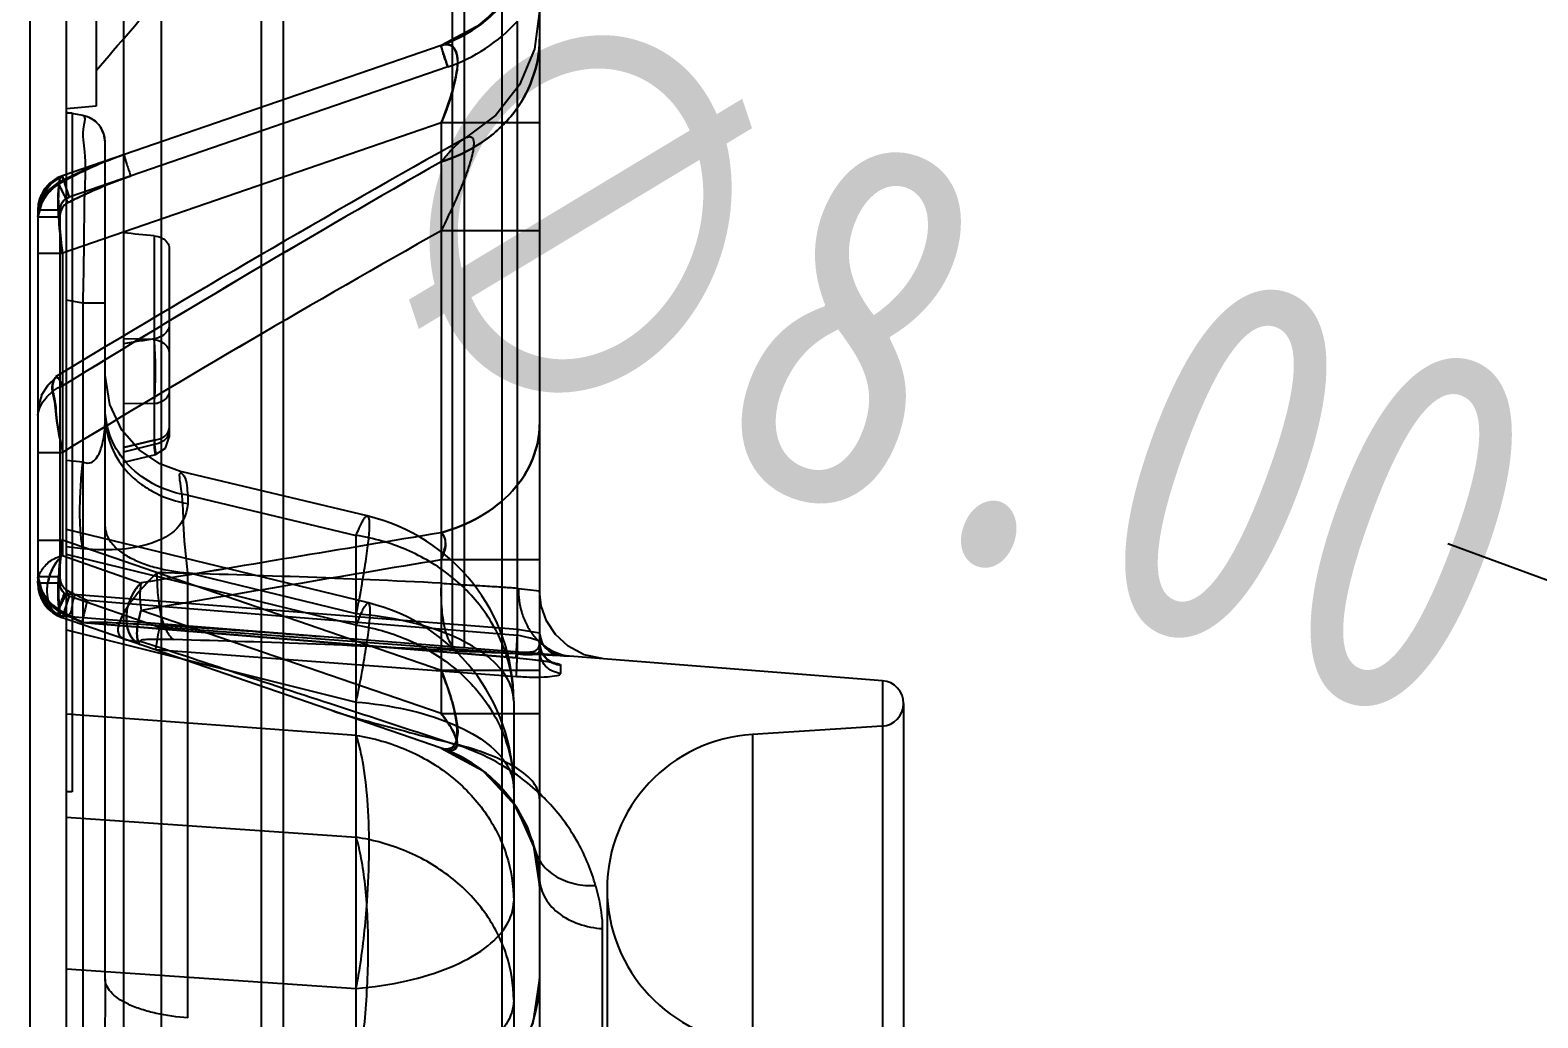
# Model space of a CAD drawing. Header units: millimetres. Extents: x 3267 to 5677, y -4731 to 2600.
# Drawn here: x 4723.18 to 4756.4, y -148.62 to -126.84 of the extents above; entities that cross this region are included whole.
import ezdxf

# ---------------------------------------------------------------- set-up
doc = ezdxf.new("R2010")
doc.units = ezdxf.units.MM
doc.header["$LTSCALE"] = 16.335
doc.header["$PDMODE"] = 3
doc.header["$PDSIZE"] = 0.3125
doc.layers.get('0').update_dxf_attribs({"linetype": 'CONTINUOUS'})
doc.layers.get('Defpoints').update_dxf_attribs({"linetype": 'CONTINUOUS'})
doc.styles.get("Standard").update_dxf_attribs({"font": 'txt', "width": 0.8})
doc.dimstyles.get("Standard").update_dxf_attribs({"dimtxt": 0.15625, "dimasz": 0.1875, "dimexe": 0.125, "dimexo": 0.0625, "dimtad": 0, "dimtih": 1, "dimtoh": 1, "dimdsep": 46, "dimtxsty": 'Standard', "dimcen": 0.09, "dimadec": 0, "dimazin": 0, "dimtp": 0.01, "dimtm": 0.01, "dimtfac": 1, "dimtofl": 0, "dimtmove": 0, "dimatfit": 3, "dimfxl": 0, "dimtolj": 1, "dimarcsym": 0})

# ---------------------------------------------------------------- blocks, each defined once
blk = doc.blocks.new('*D133')
at = {"color": 4, "lineweight": -2}
for p, q in [((4723.177, -202.237), (4723.177, -27.593)), ((4731.177, -27.593), (4748.892, -27.593)), ((4793.176, -27.593), (4772.359, -27.593)), ((4801.176, -192.521), (4801.176, -27.593))]:
    blk.add_line(p, q, dxfattribs=at)
at = {"color": 4}
for points in [[(4731.177, -26.259), (4731.177, -28.926), (4723.177, -27.593)], [(4793.176, -26.259), (4793.176, -28.926), (4801.176, -27.593)]]:
    blk.add_solid(points, dxfattribs=at)
at = {"layer": 'Defpoints', "color": 0}
for p in [(4723.177, -27.593), (4801.176, -192.521), (4723.177, -202.237)]:
    blk.add_point(p, dxfattribs=at)
at = {"color": 6, "insert": (4760.626, -27.593), "char_height": 8, "attachment_point": 5}
blk.add_mtext('\\A1;78.00', dxfattribs=at)
blk = doc.blocks.new('*D194')
at = {"color": 4, "lineweight": -2}
blk.add_line((4754.412, -138.155), (4761.917, -140.924), dxfattribs=at)
at = {"color": 4}
blk.add_solid([(4762.379, -139.673), (4761.456, -142.174), (4769.423, -143.692)], dxfattribs=at)
at = {"layer": 'Defpoints', "color": 0}
for p in [(4769.423, -143.692), (4776.929, -146.461)]:
    blk.add_point(p, dxfattribs=at)
at = {"color": 6, "insert": (4743.403, -134.094), "char_height": 8, "attachment_point": 5, "rotation": 339.7526}
blk.add_mtext('\\A1;∅8.00', dxfattribs=at)

msp = doc.modelspace()

# ---------------------------------------------------------------- linework, layer by layer
at = {"color": 6, "linetype": 'Continuous'}
for p, q in [((4723.981, -365.077), (4723.981, -45.077)), ((4728.274, -174.175), (4728.274, -97.94)), ((4728.748, -98.44), (4728.748, -174.047)), ((4725.236, -99.547), (4725.236, -278.306)), ((4726.066, -114.238), (4726.066, -254.39)), ((4733.571, -115.642), (4733.571, -195.988)), ((4724.631, -116.323), (4724.631, -128.516)), ((4732.74, -116.442), (4732.74, -140.458)), ((4734.401, -116.63), (4734.401, -253.414)), ((4732.472, -125.799), (4732.472, -140.436)), ((4733.916, -140.592), (4733.916, -126.64)), ((4732.232, -127.176), (4723.888, -130.049)), ((4732.232, -127.176), (4732.232, -127.186)), ((4732.378, -127.651), (4724.035, -130.524)), ((4732.232, -128.887), (4723.888, -131.76)), ((4724.335, -128.722), (4723.981, -128.659)), ((4724.101, -128.681), (4724.101, -143.633)), ((4732.232, -128.887), (4732.232, -141.909)), ((4734.401, -128.887), (4732.232, -128.887)), ((4724.831, -147.761), (4724.831, -129.313)), ((4723.346, -130.809), (4723.346, -139.036)), ((4723.831, -130.809), (4723.346, -130.809)), ((4723.831, -130.809), (4723.831, -139.036)), ((4723.346, -130.957), (4723.831, -130.957)), ((4725.91, -131.376), (4725.91, -135.976)), ((4734.401, -131.263), (4732.232, -131.263)), ((4723.346, -131.76), (4723.888, -131.76)), ((4723.888, -131.76), (4723.888, -138.422)), ((4726.241, -131.653), (4726.241, -135.813)), ((4724.335, -132.858), (4723.981, -132.796)), ((4724.335, -132.858), (4724.335, -153.531)), ((4724.831, -132.858), (4724.335, -132.858)), ((4725.91, -133.659), (4725.236, -133.648)), ((4723.743, -134.498), (4723.562, -134.674)), ((4723.423, -134.898), (4723.346, -135.164)), ((4725.91, -135.08), (4725.236, -135.07)), ((4723.346, -136.151), (4723.888, -136.151)), ((4725.236, -136.044), (4725.91, -135.88)), ((4725.91, -135.88), (4725.236, -136.044)), ((4725.91, -135.976), (4725.236, -136.141)), ((4723.981, -136.32), (4724.335, -136.358)), ((4725.941, -136.201), (4725.236, -136.373)), ((4730.605, -137.551), (4726.524, -136.578)), ((4726.649, -137.096), (4726.649, -137.275)), ((4726.649, -137.096), (4730.36, -137.98)), ((4730.628, -139.469), (4723.981, -137.848)), ((4723.346, -138.086), (4723.888, -138.086)), ((4732.232, -140.959), (4723.888, -138.086)), ((4730.36, -167.252), (4730.36, -137.98)), ((4723.888, -138.422), (4725.62, -139.029)), ((4724.335, -138.273), (4723.981, -138.235)), ((4730.36, -139.957), (4723.981, -138.401)), ((4734.401, -138.518), (4732.232, -138.518)), ((4726.649, -148.616), (4726.649, -138.806)), ((4730.36, -139.71), (4726.649, -138.807)), ((4723.346, -138.888), (4723.831, -138.888)), ((4723.831, -139.036), (4723.346, -139.036)), ((4733.935, -139.148), (4734.401, -139.202)), ((4723.933, -139.262), (4733.916, -140.047)), ((4726.025, -140.007), (4724.035, -139.321)), ((4724.436, -139.409), (4733.916, -140.181)), ((4741.957, -141.183), (4723.786, -139.753)), ((4723.796, -139.649), (4724.327, -139.903)), ((4732.232, -142.669), (4723.888, -139.796)), ((4732.232, -141.909), (4725.62, -139.632)), ((4723.981, -140.063), (4730.36, -141.654)), ((4724.327, -139.903), (4733.893, -140.682)), ((4733.894, -140.68), (4724.329, -139.902)), ((4733.916, -140.592), (4726.025, -140.006)), ((4733.916, -140.047), (4734.401, -140.124)), ((4734.462, -140.363), (4734.401, -140.124)), ((4725.939, -140.497), (4733.894, -141.087)), ((4734.864, -140.625), (4734.63, -140.545)), ((4734.864, -140.844), (4734.864, -141.021)), ((4734.401, -140.959), (4732.232, -140.959)), ((4741.957, -141.183), (4741.957, -258.911)), ((4733.831, -141.636), (4733.831, -166.04)), ((4742.421, -141.685), (4742.421, -258.408)), ((4730.36, -142.388), (4723.981, -141.922)), ((4732.232, -141.909), (4734.401, -141.909)), ((4741.949, -142.188), (4739.093, -142.366)), ((4739.093, -142.366), (4739.093, -257.727)), ((4732.232, -142.669), (4733.111, -143.134)), ((4724.101, -143.633), (4723.981, -143.633)), ((4723.981, -144.192), (4730.36, -144.634)), ((4734.298, -144.903), (4734.401, -145.536)), ((4735.889, -145.777), (4735.889, -254.317)), ((4735.784, -151.999), (4735.784, -146.648)), ((4723.981, -147.539), (4730.36, -147.97))]:
    msp.add_line(p, q, dxfattribs=at)
for points in [[(4734.401, -124.135), (4734.249, -125.113), (4733.804, -126.002), (4733.111, -126.711), (4732.232, -127.176)], [(4733.562, -126.302), (4732.954, -126.821), (4732.232, -127.176)], [(4734.401, -126.419), (4734.289, -127.259), (4733.96, -128.044), (4733.437, -128.713), (4732.759, -129.222)], [(4724.613, -128.85), (4724.479, -128.766), (4724.335, -128.722)], [(4724.831, -129.313), (4724.803, -129.131), (4724.725, -128.974), (4724.613, -128.85)], [(4725.245, -129.582), (4724.491, -129.872), (4723.796, -130.196)], [(4723.888, -130.048), (4723.641, -130.223), (4723.451, -130.478), (4723.346, -130.802)], [(4723.888, -130.049), (4723.7, -130.17), (4723.539, -130.341), (4723.415, -130.552), (4723.346, -130.8)], [(4723.888, -130.049), (4723.604, -130.22), (4723.412, -130.491), (4723.346, -130.809)], [(4723.796, -130.196), (4723.47, -130.504), (4723.346, -130.957)], [(4723.796, -130.197), (4723.56, -130.38), (4723.402, -130.645), (4723.346, -130.957)], [(4723.734, -134.505), (4723.558, -134.679), (4723.422, -134.898)], [(4726.523, -136.582), (4726.036, -136.405), (4725.579, -136.096), (4725.195, -135.656), (4724.929, -135.094), (4724.831, -134.444)], [(4725.94, -136.197), (4726.157, -136.053), (4726.241, -135.813)], [(4723.346, -138.888), (4723.471, -139.344), (4723.796, -139.649)], [(4723.346, -138.888), (4723.401, -139.2), (4723.56, -139.465), (4723.796, -139.649)], [(4723.346, -139.036), (4723.414, -139.359), (4723.607, -139.629), (4723.888, -139.796)], [(4723.346, -139.036), (4723.467, -139.46), (4723.786, -139.753)], [(4723.346, -139.043), (4723.451, -139.368), (4723.641, -139.623), (4723.888, -139.797)], [(4723.346, -139.043), (4723.435, -139.337), (4723.597, -139.576), (4723.807, -139.754)], [(4723.346, -139.046), (4723.415, -139.293), (4723.539, -139.505), (4723.7, -139.676), (4723.888, -139.797)], [(4735.782, -140.697), (4735.38, -140.609), (4735.03, -140.424), (4734.751, -140.166), (4734.553, -139.862), (4734.438, -139.536), (4734.4, -139.208)], [(4724.351, -139.899), (4724.339, -139.899), (4724.332, -139.9), (4724.329, -139.902)], [(4734.628, -140.544), (4734.465, -140.368), (4734.401, -140.124)], [(4733.893, -140.682), (4734.177, -140.708), (4734.413, -140.737), (4734.585, -140.763), (4734.677, -140.783), (4734.665, -140.777), (4734.561, -140.708), (4734.45, -140.558), (4734.401, -140.346)], [(4734.562, -140.612), (4734.864, -140.627), (4735.1, -140.643)], [(4732.231, -142.669), (4732.787, -142.921), (4733.226, -143.225), (4733.586, -143.57), (4733.885, -143.962), (4734.125, -144.406), (4734.298, -144.904)], [(4732.232, -142.669), (4733.156, -143.169), (4733.869, -143.939), (4734.298, -144.904)], [(4733.111, -143.134), (4733.804, -143.843), (4734.249, -144.732), (4734.401, -145.71)], [(4734.401, -147.752), (4734.249, -148.73), (4733.804, -149.62)]]:
    msp.add_lwpolyline(points, dxfattribs=at)
for centre, radius, start, end in [((4731.185, -124.135), 3.216, 289.0001, 0), ((4731.168, -124.135), 3.719, 289.0009, 317.6588), ((4724.231, -129.313), 0.6, 0, 80), ((4884.506, -399.762), 310.192, 119.28844, 121.21795), ((4880.954, -390.398), 300.099, 119.70763, 121.55912), ((4879.066, -387.21), 296.395, 119.6961, 121.57074), ((4724.15, -130.809), 0.804, 108.9928, 180.0015), ((4724.133, -130.81), 0.302, 109.0177, 179.9504), ((4880.869, -394.572), 302.365, 119.44449, 121.27694), ((4880.78, -394.427), 302.195, 119.44329, 121.27676), ((4729.631, -141.636), 4.2, 0, 76.5879), ((5102.266, -2366.759), 2259.346, 99.426326, 99.596341), ((5101.397, -2361.572), 2254.087, 99.426133, 99.596545), ((5099.074, -2334.956), 2226.862, 99.481838, 99.654362), ((5099.064, -2334.894), 2226.799, 99.481835, 99.654364), ((4724.671, -139.216), 1.12, 160.9608, 170.7388), ((4721.017, -359.149), 220.401, 87.08316, 88.71201), ((4724.15, -139.036), 0.804, 180, 250.9878), ((4728.445, -130.559), 9.715, 242.8266, 245.6282), ((4726.416, -139.816), 1.123, 161.0393, 170.6102), ((4729.631, -143.549), 4.2, 0, 76.2704), ((4728.389, -130.708), 10.052, 242.8128, 244.4032), ((4727.737, -132.773), 7.889, 240.2117, 244.5829), ((4727.657, -132.932), 7.712, 240.1438, 242.5929), ((4734.904, -140.124), 0.502, 180, 265.5), ((4720.367, -372.875), 232.674, 86.98552, 88.52859), ((4741.917, -141.685), 0.504, 273.5697, 85.5), ((4739.306, -145.777), 3.417, 93.5697, 266.4303), ((4731.185, -145.71), 3.216, 0, 70.9999), ((4731.185, -147.753), 3.216, 289.0001, 360)]:
    msp.add_arc(centre, radius, start, end, dxfattribs=at)
for centre, major_axis, ratio, start_param, end_param in [((4553.843, -223.008), (630.849, 78.377), 0.119331, 1.281855, 1.282925), ((4945.429, -225.556), (635.343, -86.817), 0.106258, 1.938061, 1.939192), ((4897.205, -175.113), (621.011, 84.858), 0.106258, 1.835703, 1.836833)]:
    msp.add_ellipse(centre, major_axis=major_axis, ratio=ratio, start_param=start_param, end_param=end_param, dxfattribs=at)
for points, knots in [([(4724.631, -127.727), (4725.134, -127.146), (4726.141, -125.984), (4727.652, -124.241), (4728.66, -123.08), (4729.164, -122.499)], [0, 0, 0, 0, 0.333335, 0.666669, 1, 1, 1, 1]), ([(4734.401, -127.04), (4734.401, -127.628), (4734.112, -128.402), (4733.481, -129.055), (4732.973, -129.442), (4732.535, -129.65), (4732.232, -129.743)], [0, 0, 0, 0, 0.480336, 0.610266, 0.741719, 1, 1, 1, 1]), ([(4732.232, -129.743), (4732.535, -129.65), (4732.973, -129.442), (4733.481, -129.055), (4734.112, -128.402), (4734.401, -127.628), (4734.401, -127.04)], [0, 0, 0, 0, 0.258281, 0.389734, 0.519664, 1, 1, 1, 1]), ([(4732.232, -128.887), (4732.323, -128.669), (4732.467, -128.28), (4732.587, -127.758), (4732.613, -127.386), (4732.461, -127.134), (4732.299, -127.153), (4732.232, -127.176)], [0, 0, 0, 0, 0.350132, 0.615024, 0.795701, 0.895276, 1, 1, 1, 1]), ([(4732.232, -127.176), (4732.307, -127.15), (4732.508, -127.146), (4732.619, -127.475), (4732.568, -127.852), (4732.442, -128.35), (4732.312, -128.698), (4732.232, -128.887)], [0, 0, 0, 0, 0.118366, 0.241724, 0.446002, 0.69532, 1, 1, 1, 1]), ([(4732.232, -127.176), (4732.31, -127.149), (4732.52, -127.148), (4732.61, -127.489), (4732.567, -127.856), (4732.444, -128.353), (4732.313, -128.696), (4732.232, -128.887)], [0, 0, 0, 0, 0.122753, 0.246818, 0.452231, 0.692083, 1, 1, 1, 1]), ([(4732.232, -127.186), (4732.236, -127.206), (4732.252, -127.263), (4732.299, -127.419), (4732.345, -127.553), (4732.378, -127.651)], [0, 0, 0, 0, 0.126805, 0.36142, 1, 1, 1, 1]), ([(4732.378, -127.651), (4732.372, -127.634), (4732.354, -127.58), (4732.325, -127.494), (4732.298, -127.412), (4732.28, -127.355), (4732.269, -127.318), (4732.259, -127.286), (4732.246, -127.242), (4732.236, -127.209), (4732.232, -127.186)], [0, 0, 0, 0, 0.115414, 0.351518, 0.556338, 0.643828, 0.720701, 0.790103, 0.853897, 1, 1, 1, 1]), ([(4724.335, -128.722), (4724.404, -128.734), (4724.301, -129.132), (4724.417, -129.588), (4724.359, -130.538), (4724.367, -131.626), (4724.343, -132.436), (4724.335, -132.858)], [0, 0, 0, 0, 0.050851, 0.193171, 0.417804, 0.693652, 1, 1, 1, 1]), ([(4732.613, -129.33), (4732.652, -129.295), (4732.722, -129.241), (4732.819, -129.185), (4732.91, -129.189), (4732.951, -129.268), (4732.953, -129.371), (4732.935, -129.516), (4732.889, -129.704), (4732.814, -129.938), (4732.71, -130.216), (4732.577, -130.534), (4732.416, -130.887), (4732.297, -131.133), (4732.233, -131.262)], [0, 0, 0, 0, 0.062013, 0.103824, 0.130399, 0.157292, 0.196993, 0.253018, 0.328036, 0.424722, 0.542193, 0.677841, 0.830644, 1, 1, 1, 1]), ([(4732.232, -129.743), (4732.297, -129.663), (4732.419, -129.52), (4732.55, -129.386), (4732.613, -129.33)], [0, 0, 0, 0, 0.55085, 1, 1, 1, 1]), ([(4723.817, -130.226), (4723.964, -130.142), (4724.301, -129.964), (4724.78, -129.751), (4725.112, -129.628), (4725.247, -129.582)], [0, 0, 0, 0, 0.323316, 0.727438, 1, 1, 1, 1]), ([(4725.247, -129.582), (4725.246, -129.582), (4725.246, -129.586), (4725.247, -129.596), (4725.252, -129.615), (4725.258, -129.64), (4725.266, -129.667), (4725.276, -129.699), (4725.292, -129.754), (4725.319, -129.837), (4725.354, -129.944), (4725.38, -130.02), (4725.393, -130.057)], [0, 0, 0, 0, 0.005604, 0.019351, 0.069377, 0.117232, 0.173386, 0.239385, 0.318837, 0.518255, 0.764504, 1, 1, 1, 1]), ([(4723.888, -131.76), (4723.861, -131.547), (4723.818, -131.158), (4723.782, -130.618), (4723.805, -130.293), (4723.836, -130.067), (4723.888, -130.049)], [0, 0, 0, 0, 0.37222, 0.687295, 0.904063, 1, 1, 1, 1]), ([(4723.817, -130.226), (4723.815, -130.222), (4723.81, -130.213), (4723.804, -130.206), (4723.797, -130.194), (4723.795, -130.204), (4723.801, -130.214), (4723.807, -130.232), (4723.816, -130.253), (4723.832, -130.287), (4723.857, -130.34), (4723.892, -130.414), (4723.934, -130.498), (4723.973, -130.576), (4723.998, -130.625), (4724.008, -130.643)], [0, 0, 0, 0, 0.029541, 0.050672, 0.067769, 0.073805, 0.096588, 0.138053, 0.177266, 0.225937, 0.351128, 0.508896, 0.689625, 0.880668, 1, 1, 1, 1]), ([(4723.817, -130.226), (4723.814, -130.22), (4723.808, -130.211), (4723.803, -130.203), (4723.795, -130.194), (4723.796, -130.204), (4723.8, -130.213), (4723.806, -130.23), (4723.816, -130.251), (4723.827, -130.277), (4723.841, -130.307), (4723.865, -130.358), (4723.903, -130.437), (4723.954, -130.538), (4723.99, -130.609), (4724.008, -130.643)], [0, 0, 0, 0, 0.035473, 0.058187, 0.068746, 0.076266, 0.097848, 0.131983, 0.176298, 0.228429, 0.289804, 0.363783, 0.549747, 0.779743, 1, 1, 1, 1]), ([(4723.888, -131.76), (4723.862, -131.544), (4723.82, -131.153), (4723.795, -130.612), (4723.812, -130.293), (4723.837, -130.067), (4723.888, -130.049)], [0, 0, 0, 0, 0.378059, 0.691891, 0.905475, 1, 1, 1, 1]), ([(4723.888, -130.049), (4723.867, -130.057), (4723.942, -130.172), (4723.946, -130.299), (4724.008, -130.446), (4724.035, -130.524)], [0, 0, 0, 0, 0.134459, 0.499726, 1, 1, 1, 1]), ([(4723.888, -130.049), (4723.888, -130.05), (4723.888, -130.054), (4723.889, -130.06), (4723.891, -130.072), (4723.897, -130.096), (4723.908, -130.136), (4723.926, -130.195), (4723.949, -130.268), (4723.986, -130.38), (4724.015, -130.466), (4724.035, -130.524)], [0, 0, 0, 0, 0.005589, 0.019994, 0.043483, 0.075979, 0.167497, 0.293485, 0.450962, 0.629448, 1, 1, 1, 1]), ([(4724.008, -130.643), (4724.116, -130.588), (4724.416, -130.441), (4724.877, -130.243), (4725.234, -130.111), (4725.393, -130.057)], [0, 0, 0, 0, 0.242791, 0.664675, 1, 1, 1, 1]), ([(4725.393, -130.057), (4725.25, -130.106), (4724.808, -130.268), (4724.348, -130.471), (4724.035, -130.63), (4724.008, -130.643)], [0, 0, 0, 0, 0.300423, 0.939898, 1, 1, 1, 1]), ([(4723.821, -130.231), (4723.734, -130.277), (4723.579, -130.408), (4723.415, -130.658), (4723.356, -130.852), (4723.346, -130.95)], [0, 0, 0, 0, 0.330544, 0.667435, 1, 1, 1, 1]), ([(4723.346, -130.947), (4723.356, -130.85), (4723.415, -130.657), (4723.579, -130.408), (4723.734, -130.277), (4723.821, -130.231)], [0, 0, 0, 0, 0.329265, 0.667431, 1, 1, 1, 1]), ([(4723.817, -130.226), (4723.799, -130.351), (4723.793, -130.656), (4723.819, -131.167), (4723.862, -131.552), (4723.888, -131.76)], [0, 0, 0, 0, 0.24578, 0.592124, 1, 1, 1, 1]), ([(4723.831, -130.809), (4723.831, -130.748), (4723.873, -130.624), (4723.977, -130.544), (4724.035, -130.524)], [0, 0, 0, 0, 0.500076, 1, 1, 1, 1]), ([(4724.008, -130.643), (4723.973, -130.661), (4723.909, -130.713), (4723.846, -130.824), (4723.831, -130.912), (4723.831, -130.957)], [0, 0, 0, 0, 0.309092, 0.637027, 1, 1, 1, 1]), ([(4724.008, -130.643), (4723.972, -130.662), (4723.906, -130.716), (4723.845, -130.828), (4723.831, -130.914), (4723.831, -130.957)], [0, 0, 0, 0, 0.322481, 0.653318, 1, 1, 1, 1]), ([(4725.91, -131.376), (4725.969, -131.381), (4726.078, -131.41), (4726.206, -131.509), (4726.241, -131.607), (4726.241, -131.653)], [0, 0, 0, 0, 0.376592, 0.70707, 1, 1, 1, 1]), ([(4726.241, -133.338), (4726.241, -133.386), (4726.206, -133.488), (4726.08, -133.597), (4725.969, -133.635), (4725.91, -133.645)], [0, 0, 0, 0, 0.294387, 0.627943, 1, 1, 1, 1]), ([(4725.91, -133.659), (4725.954, -133.665), (4726.039, -133.689), (4726.178, -133.77), (4726.241, -133.888), (4726.241, -133.96)], [0, 0, 0, 0, 0.274964, 0.545592, 1, 1, 1, 1]), ([(4725.91, -135.08), (4725.921, -134.968), (4725.934, -134.722), (4725.94, -134.349), (4725.934, -133.988), (4725.921, -133.759), (4725.91, -133.659)], [0, 0, 0, 0, 0.23782, 0.517187, 0.787023, 1, 1, 1, 1]), ([(4723.768, -134.495), (4723.739, -134.475), (4723.615, -134.674), (4723.722, -134.959), (4723.748, -135.517), (4723.844, -135.921), (4723.888, -136.15)], [0, 0, 0, 0, 0.061624, 0.260684, 0.589928, 1, 1, 1, 1]), ([(4723.774, -134.491), (4723.748, -134.471), (4723.626, -134.675), (4723.735, -134.949), (4723.752, -135.513), (4723.845, -135.918), (4723.888, -136.15)], [0, 0, 0, 0, 0.058507, 0.257915, 0.584594, 1, 1, 1, 1]), ([(4723.888, -134.684), (4723.875, -134.653), (4723.851, -134.6), (4723.812, -134.536), (4723.783, -134.504), (4723.768, -134.495)], [0, 0, 0, 0, 0.439291, 0.771145, 1, 1, 1, 1]), ([(4723.888, -134.684), (4723.875, -134.653), (4723.851, -134.6), (4723.814, -134.534), (4723.787, -134.501), (4723.774, -134.491)], [0, 0, 0, 0, 0.445703, 0.776618, 1, 1, 1, 1]), ([(4723.346, -135.327), (4723.354, -135.262), (4723.4, -135.125), (4723.521, -134.939), (4723.688, -134.785), (4723.82, -134.708), (4723.888, -134.683)], [0, 0, 0, 0, 0.226222, 0.484969, 0.752176, 1, 1, 1, 1]), ([(4726.241, -134.813), (4726.241, -134.879), (4726.173, -134.985), (4726.037, -135.053), (4725.953, -135.075), (4725.91, -135.08)], [0, 0, 0, 0, 0.435039, 0.711881, 1, 1, 1, 1]), ([(4726.649, -137.096), (4726.409, -137.058), (4725.929, -136.909), (4725.321, -136.471), (4724.921, -135.864), (4724.831, -135.4), (4724.831, -135.181)], [0, 0, 0, 0, 0.25482, 0.518031, 0.770058, 1, 1, 1, 1]), ([(4724.335, -136.358), (4724.381, -136.378), (4724.485, -136.403), (4724.62, -136.313), (4724.698, -136.183), (4724.755, -136.029), (4724.796, -135.848), (4724.824, -135.622), (4724.831, -135.454), (4724.831, -135.36)], [0, 0, 0, 0, 0.117949, 0.226154, 0.351489, 0.46994, 0.60772, 0.782442, 1, 1, 1, 1]), ([(4724.831, -135.36), (4724.831, -135.811), (4725.089, -136.409), (4725.622, -136.864), (4726.048, -137.119), (4726.407, -137.238), (4726.649, -137.275)], [0, 0, 0, 0, 0.476625, 0.607914, 0.74104, 1, 1, 1, 1]), ([(4732.232, -137.921), (4732.531, -137.84), (4733.104, -137.602), (4733.826, -137.052), (4734.286, -136.328), (4734.401, -135.789), (4734.401, -135.533)], [0, 0, 0, 0, 0.269514, 0.533133, 0.777177, 1, 1, 1, 1]), ([(4734.401, -135.533), (4734.401, -135.789), (4734.286, -136.328), (4733.826, -137.052), (4733.104, -137.602), (4732.531, -137.84), (4732.232, -137.921)], [0, 0, 0, 0, 0.222823, 0.466867, 0.730487, 1, 1, 1, 1]), ([(4725.91, -135.88), (4725.953, -135.875), (4726.037, -135.854), (4726.172, -135.787), (4726.241, -135.682), (4726.241, -135.616)], [0, 0, 0, 0, 0.289407, 0.566878, 1, 1, 1, 1]), ([(4726.241, -135.674), (4726.241, -135.747), (4726.178, -135.864), (4726.039, -135.945), (4725.954, -135.97), (4725.91, -135.976)], [0, 0, 0, 0, 0.454408, 0.725036, 1, 1, 1, 1]), ([(4725.91, -135.88), (4725.917, -135.954), (4725.921, -136.009), (4725.948, -136.237), (4725.92, -136.092), (4725.917, -136.036), (4725.91, -135.976)], [0, 0, 0, 0, 0.408125, 0.587422, 0.666635, 1, 1, 1, 1]), ([(4725.91, -135.976), (4725.917, -136.035), (4725.92, -136.09), (4725.948, -136.237), (4725.922, -136.012), (4725.917, -135.955), (4725.91, -135.88)], [0, 0, 0, 0, 0.327181, 0.412829, 0.585754, 1, 1, 1, 1]), ([(4724.335, -138.273), (4724.311, -138.161), (4724.282, -137.893), (4724.268, -137.442), (4724.286, -136.917), (4724.315, -136.546), (4724.335, -136.358)], [0, 0, 0, 0, 0.179073, 0.420039, 0.703905, 1, 1, 1, 1]), ([(4726.649, -138.806), (4726.615, -138.445), (4726.531, -137.739), (4726.567, -137.267), (4726.431, -136.509), (4726.658, -136.774), (4726.624, -136.951), (4726.649, -137.096)], [0, 0, 0, 0, 0.4004, 0.679311, 0.809977, 0.838306, 1, 1, 1, 1]), ([(4726.649, -137.275), (4726.641, -137.452), (4726.492, -137.844), (4725.908, -138.171), (4725.17, -138.317), (4724.622, -138.304), (4724.335, -138.273)], [0, 0, 0, 0, 0.191216, 0.41439, 0.688527, 1, 1, 1, 1]), ([(4724.831, -137.788), (4724.831, -137.845), (4724.854, -137.969), (4724.955, -138.147), (4725.124, -138.314), (4725.354, -138.466), (4725.636, -138.594), (4726.068, -138.732), (4726.415, -138.787), (4726.649, -138.806)], [0, 0, 0, 0, 0.077336, 0.165533, 0.270272, 0.39315, 0.53297, 0.685042, 1, 1, 1, 1]), ([(4730.36, -137.98), (4730.381, -137.927), (4730.419, -137.833), (4730.475, -137.71), (4730.518, -137.632), (4730.551, -137.588), (4730.572, -137.564), (4730.607, -137.545), (4730.63, -137.578), (4730.638, -137.609), (4730.647, -137.664), (4730.649, -137.755), (4730.644, -137.893), (4730.628, -138.065), (4730.604, -138.271), (4730.572, -138.508), (4730.53, -138.773), (4730.462, -139.178), (4730.403, -139.492), (4730.36, -139.71)], [0, 0, 0, 0, 0.063413, 0.113395, 0.150023, 0.163443, 0.173759, 0.186628, 0.199513, 0.209903, 0.223486, 0.260821, 0.312059, 0.376693, 0.453943, 0.542982, 0.642965, 0.753037, 1, 1, 1, 1]), ([(4723.888, -139.796), (4723.837, -139.778), (4723.805, -139.554), (4723.782, -139.23), (4723.818, -138.69), (4723.861, -138.3), (4723.888, -138.086)], [0, 0, 0, 0, 0.095241, 0.311086, 0.626207, 1, 1, 1, 1]), ([(4723.888, -138.086), (4723.861, -138.299), (4723.818, -138.688), (4723.782, -139.227), (4723.805, -139.552), (4723.836, -139.778), (4723.888, -139.796)], [0, 0, 0, 0, 0.372214, 0.687292, 0.904062, 1, 1, 1, 1]), ([(4723.888, -138.086), (4723.863, -138.293), (4723.819, -138.678), (4723.793, -139.19), (4723.799, -139.496), (4723.817, -139.62)], [0, 0, 0, 0, 0.406983, 0.755296, 1, 1, 1, 1]), ([(4723.888, -138.086), (4723.863, -138.293), (4723.82, -138.678), (4723.793, -139.19), (4723.799, -139.496), (4723.818, -139.62)], [0, 0, 0, 0, 0.406663, 0.75443, 1, 1, 1, 1]), ([(4723.888, -138.086), (4723.862, -138.302), (4723.82, -138.693), (4723.795, -139.234), (4723.812, -139.553), (4723.837, -139.779), (4723.888, -139.796)], [0, 0, 0, 0, 0.378056, 0.691889, 0.905474, 1, 1, 1, 1]), ([(4733.831, -141.636), (4733.831, -141.291), (4733.718, -140.588), (4733.229, -139.629), (4732.463, -138.829), (4731.483, -138.25), (4730.741, -138.039), (4730.36, -137.98)], [0, 0, 0, 0, 0.189427, 0.382669, 0.582214, 0.788509, 1, 1, 1, 1]), ([(4732.232, -138.518), (4732.274, -138.439), (4732.334, -138.291), (4732.342, -138.07), (4732.273, -137.957), (4732.232, -137.921)], [0, 0, 0, 0, 0.41777, 0.743049, 1, 1, 1, 1]), ([(4732.232, -138.518), (4732.254, -138.461), (4732.286, -138.347), (4732.344, -138.181), (4732.318, -138.026), (4732.265, -137.944), (4732.232, -137.921)], [0, 0, 0, 0, 0.28502, 0.562749, 0.811329, 1, 1, 1, 1]), ([(4723.346, -139.036), (4723.346, -138.946), (4723.397, -138.757), (4723.6, -138.537), (4723.788, -138.45), (4723.888, -138.422)], [0, 0, 0, 0, 0.308622, 0.640021, 1, 1, 1, 1]), ([(4723.346, -139.036), (4723.346, -138.946), (4723.397, -138.757), (4723.6, -138.537), (4723.788, -138.45), (4723.888, -138.422)], [0, 0, 0, 0, 0.308622, 0.640021, 1, 1, 1, 1]), ([(4723.888, -138.422), (4723.848, -138.458), (4723.771, -138.542), (4723.678, -138.688), (4723.632, -138.795), (4723.613, -138.851)], [0, 0, 0, 0, 0.320692, 0.656437, 1, 1, 1, 1]), ([(4723.613, -138.851), (4723.632, -138.795), (4723.678, -138.688), (4723.771, -138.542), (4723.848, -138.458), (4723.888, -138.422)], [0, 0, 0, 0, 0.343569, 0.679324, 1, 1, 1, 1]), ([(4723.888, -139.796), (4723.814, -139.771), (4723.673, -139.666), (4723.563, -139.423), (4723.54, -139.14), (4723.58, -138.946), (4723.613, -138.851)], [0, 0, 0, 0, 0.219664, 0.457978, 0.721066, 1, 1, 1, 1]), ([(4725.971, -138.803), (4725.818, -138.951), (4725.575, -139.209), (4725.29, -139.587), (4725.14, -139.874), (4725.08, -140.131), (4725.182, -140.242), (4725.233, -140.259)], [0, 0, 0, 0, 0.356938, 0.59448, 0.785342, 0.91037, 1, 1, 1, 1]), ([(4725.971, -138.803), (4725.968, -138.969), (4725.98, -139.292), (4726.044, -139.73), (4726.147, -140.039), (4726.255, -140.206), (4726.312, -140.261), (4726.342, -140.278)], [0, 0, 0, 0, 0.318574, 0.618866, 0.850329, 0.935309, 1, 1, 1, 1]), ([(4723.346, -138.896), (4723.356, -138.994), (4723.415, -139.188), (4723.579, -139.438), (4723.734, -139.569), (4723.821, -139.615)], [0, 0, 0, 0, 0.3326, 0.669509, 1, 1, 1, 1]), ([(4723.821, -139.614), (4723.734, -139.568), (4723.578, -139.437), (4723.415, -139.188), (4723.356, -138.995), (4723.346, -138.898)], [0, 0, 0, 0, 0.332585, 0.670769, 1, 1, 1, 1]), ([(4723.831, -138.888), (4723.831, -138.934), (4723.846, -139.022), (4723.909, -139.133), (4723.973, -139.185), (4724.008, -139.202)], [0, 0, 0, 0, 0.363388, 0.691306, 1, 1, 1, 1]), ([(4723.933, -139.262), (4723.912, -139.242), (4723.874, -139.199), (4723.839, -139.12), (4723.831, -139.064), (4723.831, -139.036)], [0, 0, 0, 0, 0.345011, 0.669904, 1, 1, 1, 1]), ([(4724.035, -139.321), (4723.977, -139.301), (4723.873, -139.221), (4723.831, -139.097), (4723.831, -139.036)], [0, 0, 0, 0, 0.499922, 1, 1, 1, 1]), ([(4725.62, -139.029), (4725.581, -139.068), (4725.513, -139.15), (4725.42, -139.29), (4725.375, -139.393), (4725.355, -139.451)], [0, 0, 0, 0, 0.333275, 0.63399, 1, 1, 1, 1]), ([(4725.62, -139.029), (4725.581, -139.065), (4725.509, -139.148), (4725.42, -139.29), (4725.376, -139.396), (4725.356, -139.451)], [0, 0, 0, 0, 0.317904, 0.649373, 1, 1, 1, 1]), ([(4725.62, -139.029), (4725.607, -139.085), (4725.592, -139.211), (4725.594, -139.414), (4725.609, -139.558), (4725.62, -139.632)], [0, 0, 0, 0, 0.284888, 0.626359, 1, 1, 1, 1]), ([(4725.62, -139.029), (4725.607, -139.085), (4725.593, -139.211), (4725.594, -139.414), (4725.609, -139.558), (4725.62, -139.632)], [0, 0, 0, 0, 0.284897, 0.626084, 1, 1, 1, 1]), ([(4732.232, -139.033), (4732.224, -139.207), (4732.23, -139.544), (4732.288, -139.998), (4732.395, -140.311), (4732.51, -140.469), (4732.573, -140.514), (4732.603, -140.523)], [0, 0, 0, 0, 0.328106, 0.633965, 0.860275, 0.94006, 1, 1, 1, 1]), ([(4732.232, -139.033), (4732.401, -139.045), (4732.724, -139.066), (4733.183, -139.093), (4733.582, -139.116), (4733.826, -139.135), (4733.935, -139.148)], [0, 0, 0, 0, 0.297058, 0.570012, 0.80729, 1, 1, 1, 1]), ([(4733.935, -139.148), (4733.931, -139.327), (4733.968, -139.602), (4734.104, -139.942), (4734.251, -140.176), (4734.437, -140.371), (4734.649, -140.517), (4734.872, -140.609), (4735.026, -140.637), (4735.1, -140.643)], [0, 0, 0, 0, 0.257805, 0.392033, 0.52514, 0.654186, 0.777132, 0.892983, 1, 1, 1, 1]), ([(4723.786, -139.753), (4723.764, -139.75), (4723.841, -139.624), (4723.831, -139.499), (4723.899, -139.342), (4723.933, -139.262)], [0, 0, 0, 0, 0.125736, 0.489459, 1, 1, 1, 1]), ([(4723.818, -139.62), (4723.815, -139.624), (4723.81, -139.633), (4723.804, -139.64), (4723.797, -139.652), (4723.795, -139.642), (4723.802, -139.632), (4723.807, -139.614), (4723.817, -139.593), (4723.832, -139.559), (4723.857, -139.505), (4723.893, -139.432), (4723.934, -139.348), (4723.973, -139.27), (4723.998, -139.221), (4724.008, -139.202)], [0, 0, 0, 0, 0.029545, 0.050672, 0.067743, 0.073796, 0.096599, 0.138082, 0.177305, 0.225985, 0.351186, 0.508956, 0.68968, 0.880714, 1, 1, 1, 1]), ([(4723.817, -139.62), (4723.814, -139.625), (4723.808, -139.635), (4723.803, -139.642), (4723.795, -139.651), (4723.796, -139.641), (4723.8, -139.633), (4723.806, -139.615), (4723.816, -139.594), (4723.827, -139.569), (4723.841, -139.539), (4723.866, -139.487), (4723.904, -139.409), (4723.954, -139.308), (4723.99, -139.237), (4724.008, -139.202)], [0, 0, 0, 0, 0.035449, 0.058146, 0.068696, 0.076224, 0.097816, 0.131959, 0.176283, 0.228423, 0.289806, 0.363793, 0.549773, 0.779782, 1, 1, 1, 1]), ([(4724.035, -139.321), (4724.015, -139.379), (4723.986, -139.466), (4723.949, -139.577), (4723.926, -139.65), (4723.908, -139.71), (4723.897, -139.75), (4723.891, -139.773), (4723.889, -139.785), (4723.888, -139.791), (4723.888, -139.796), (4723.888, -139.796)], [0, 0, 0, 0, 0.370551, 0.549038, 0.706515, 0.832503, 0.924021, 0.956517, 0.980006, 0.994411, 1, 1, 1, 1]), ([(4724.162, -139.28), (4724.145, -139.271), (4724.11, -139.254), (4724.059, -139.228), (4724.025, -139.211), (4724.008, -139.202)], [0, 0, 0, 0, 0.3329, 0.666395, 1, 1, 1, 1]), ([(4724.162, -139.28), (4724.14, -139.359), (4724.088, -139.514), (4724.097, -139.636), (4724.022, -139.771), (4724.046, -139.773)], [0, 0, 0, 0, 0.485456, 0.857598, 1, 1, 1, 1]), ([(4724.436, -139.409), (4724.415, -139.492), (4724.369, -139.669), (4724.354, -139.746), (4724.317, -139.917), (4724.329, -139.902)], [0, 0, 0, 0, 0.51258, 0.889335, 1, 1, 1, 1]), ([(4730.36, -141.654), (4730.406, -141.43), (4730.469, -141.107), (4730.542, -140.692), (4730.586, -140.421), (4730.621, -140.18), (4730.647, -139.971), (4730.663, -139.797), (4730.669, -139.675), (4730.667, -139.596), (4730.664, -139.552), (4730.658, -139.518), (4730.649, -139.493), (4730.638, -139.476), (4730.613, -139.469), (4730.576, -139.501), (4730.536, -139.561), (4730.483, -139.66), (4730.423, -139.795), (4730.382, -139.899), (4730.36, -139.957)], [0, 0, 0, 0, 0.245834, 0.355167, 0.454249, 0.542189, 0.618109, 0.681148, 0.730496, 0.749841, 0.765664, 0.778081, 0.787314, 0.793885, 0.799131, 0.81364, 0.840076, 0.879829, 0.933137, 1, 1, 1, 1]), ([(4725.309, -139.632), (4725.291, -139.736), (4725.285, -139.935), (4725.366, -140.21), (4725.502, -140.333), (4725.573, -140.371)], [0, 0, 0, 0, 0.376793, 0.709159, 1, 1, 1, 1]), ([(4725.31, -139.632), (4725.296, -139.731), (4725.287, -139.924), (4725.368, -140.192), (4725.494, -140.327), (4725.568, -140.368)], [0, 0, 0, 0, 0.364037, 0.691383, 1, 1, 1, 1]), ([(4725.62, -139.632), (4725.593, -139.722), (4725.551, -139.89), (4725.524, -140.118), (4725.534, -140.257), (4725.553, -140.311)], [0, 0, 0, 0, 0.406574, 0.751676, 1, 1, 1, 1]), ([(4725.553, -140.311), (4725.534, -140.257), (4725.524, -140.118), (4725.551, -139.89), (4725.593, -139.722), (4725.62, -139.632)], [0, 0, 0, 0, 0.248315, 0.593411, 1, 1, 1, 1]), ([(4733.831, -141.636), (4733.831, -141.448), (4733.687, -141.03), (4733.165, -140.536), (4732.404, -140.134), (4731.442, -139.844), (4730.734, -139.741), (4730.36, -139.71)], [0, 0, 0, 0, 0.13247, 0.294333, 0.496502, 0.735476, 1, 1, 1, 1]), ([(4724.351, -139.899), (4724.529, -139.891), (4724.957, -139.89), (4725.665, -139.944), (4726.512, -139.986), (4727.458, -140.048), (4728.498, -140.124), (4729.223, -140.181), (4729.601, -140.21)], [0, 0, 0, 0, 0.101999, 0.243425, 0.405127, 0.585242, 0.783723, 1, 1, 1, 1]), ([(4726.025, -140.007), (4726.01, -140.079), (4725.983, -140.211), (4725.957, -140.375), (4725.939, -140.466), (4725.939, -140.497)], [0, 0, 0, 0, 0.445946, 0.813125, 1, 1, 1, 1]), ([(4730.36, -139.957), (4730.741, -140.015), (4731.481, -140.222), (4732.461, -140.79), (4733.227, -141.575), (4733.718, -142.518), (4733.831, -143.21), (4733.831, -143.549)], [0, 0, 0, 0, 0.213119, 0.42033, 0.619837, 0.812114, 1, 1, 1, 1]), ([(4733.894, -140.68), (4733.891, -140.687), (4733.887, -140.617), (4733.89, -140.599), (4733.892, -140.546), (4733.894, -140.509), (4733.897, -140.449), (4733.903, -140.362), (4733.909, -140.267), (4733.914, -140.204), (4733.916, -140.181)], [0, 0, 0, 0, 0.043632, 0.19978, 0.265868, 0.339733, 0.424591, 0.625606, 0.860035, 1, 1, 1, 1]), ([(4733.916, -140.047), (4733.915, -140.067), (4733.91, -140.124), (4733.904, -140.215), (4733.899, -140.301), (4733.895, -140.362), (4733.894, -140.4), (4733.892, -140.434), (4733.891, -140.465), (4733.891, -140.492), (4733.89, -140.518), (4733.893, -140.532), (4733.892, -140.548), (4733.894, -140.548)], [0, 0, 0, 0, 0.114944, 0.345314, 0.545338, 0.630831, 0.705981, 0.773876, 0.836352, 0.891426, 0.936976, 0.982928, 1, 1, 1, 1]), ([(4733.916, -140.047), (4733.911, -140.109), (4733.905, -140.201), (4733.898, -140.319), (4733.894, -140.396), (4733.891, -140.459), (4733.891, -140.501), (4733.891, -140.525), (4733.892, -140.538), (4733.893, -140.544), (4733.893, -140.548), (4733.894, -140.548)], [0, 0, 0, 0, 0.369744, 0.548245, 0.705866, 0.832031, 0.923719, 0.956292, 0.97985, 0.994321, 1, 1, 1, 1]), ([(4734.401, -140.346), (4734.401, -140.317), (4734.294, -140.271), (4734.146, -140.231), (4733.998, -140.199), (4733.916, -140.181)], [0, 0, 0, 0, 0.162428, 0.517539, 1, 1, 1, 1]), ([(4725.233, -140.259), (4725.247, -140.264), (4725.277, -140.274), (4725.322, -140.286), (4725.368, -140.295), (4725.415, -140.303), (4725.462, -140.308), (4725.509, -140.311), (4725.556, -140.312), (4725.588, -140.311), (4725.603, -140.31)], [0, 0, 0, 0, 0.123826, 0.248149, 0.372875, 0.498015, 0.623578, 0.749564, 0.875971, 1, 1, 1, 1]), ([(4725.553, -140.311), (4725.556, -140.32), (4725.56, -140.336), (4725.582, -140.365), (4725.572, -140.369)], [0, 0, 0, 0, 0.476388, 1, 1, 1, 1]), ([(4725.553, -140.311), (4725.559, -140.321), (4725.569, -140.333), (4725.578, -140.365), (4725.569, -140.367)], [0, 0, 0, 0, 0.558467, 1, 1, 1, 1]), ([(4726.342, -140.278), (4726.299, -140.277), (4726.221, -140.275), (4726.108, -140.273), (4726.005, -140.273), (4725.909, -140.273), (4725.822, -140.275), (4725.746, -140.274), (4725.676, -140.287), (4725.635, -140.271), (4725.595, -140.307), (4725.603, -140.31)], [0, 0, 0, 0, 0.170184, 0.313194, 0.451685, 0.581455, 0.696915, 0.799163, 0.888459, 0.963193, 1, 1, 1, 1]), ([(4725.603, -140.31), (4726.219, -140.509), (4727.614, -140.976), (4729.949, -141.736), (4731.666, -142.303), (4732.603, -142.608)], [0, 0, 0, 0, 0.263628, 0.598903, 1, 1, 1, 1]), ([(4733.896, -140.548), (4733.993, -140.556), (4734.143, -140.566), (4734.369, -140.517), (4734.401, -140.393), (4734.401, -140.343)], [0, 0, 0, 0, 0.472213, 0.75444, 1, 1, 1, 1]), ([(4734.864, -140.844), (4734.826, -140.841), (4734.75, -140.826), (4734.662, -140.787), (4734.601, -140.746), (4734.561, -140.713), (4734.524, -140.675), (4734.479, -140.617), (4734.432, -140.532), (4734.406, -140.433), (4734.401, -140.369), (4734.401, -140.346)], [0, 0, 0, 0, 0.154976, 0.308441, 0.380808, 0.44987, 0.518898, 0.591158, 0.744177, 0.906323, 1, 1, 1, 1]), ([(4732.603, -140.523), (4732.935, -140.541), (4733.548, -140.568), (4734.38, -140.601), (4734.881, -140.626), (4735.1, -140.643)], [0, 0, 0, 0, 0.399232, 0.736076, 1, 1, 1, 1]), ([(4733.894, -141.087), (4733.892, -141.068), (4733.894, -141.01), (4733.896, -140.901), (4733.905, -140.755), (4733.912, -140.648), (4733.916, -140.592)], [0, 0, 0, 0, 0.115793, 0.346007, 0.662058, 1, 1, 1, 1]), ([(4733.894, -140.681), (4733.99, -140.688), (4734.175, -140.706), (4734.419, -140.734), (4734.628, -140.765), (4734.761, -140.794), (4734.853, -140.82), (4734.864, -140.844)], [0, 0, 0, 0, 0.291635, 0.561392, 0.748959, 0.920568, 1, 1, 1, 1]), ([(4733.916, -140.592), (4733.998, -140.602), (4734.144, -140.608), (4734.299, -140.604), (4734.401, -140.553), (4734.401, -140.524)], [0, 0, 0, 0, 0.484878, 0.830468, 1, 1, 1, 1]), ([(4734.864, -141.021), (4734.743, -141.011), (4734.499, -140.897), (4734.401, -140.645), (4734.401, -140.524)], [0, 0, 0, 0, 0.501484, 1, 1, 1, 1]), ([(4732.539, -142.58), (4732.577, -142.507), (4732.599, -142.294), (4732.548, -141.932), (4732.43, -141.469), (4732.307, -141.137), (4732.232, -140.959)], [0, 0, 0, 0, 0.148155, 0.366942, 0.65517, 1, 1, 1, 1]), ([(4732.232, -140.959), (4732.323, -141.176), (4732.467, -141.566), (4732.587, -142.088), (4732.613, -142.459), (4732.461, -142.711), (4732.299, -142.692), (4732.232, -142.669)], [0, 0, 0, 0, 0.350124, 0.61502, 0.795698, 0.895274, 1, 1, 1, 1]), ([(4733.894, -141.087), (4734.017, -141.096), (4734.24, -141.107), (4734.555, -141.102), (4734.728, -141.081), (4734.864, -141.05), (4734.864, -141.021)], [0, 0, 0, 0, 0.373835, 0.69429, 0.910721, 1, 1, 1, 1]), ([(4729.829, -141.842), (4730.09, -141.932), (4730.66, -142.09), (4731.565, -142.33), (4732.204, -142.497), (4732.539, -142.58)], [0, 0, 0, 0, 0.29428, 0.631248, 1, 1, 1, 1]), ([(4730.36, -141.654), (4730.733, -141.684), (4731.441, -141.786), (4732.403, -142.071), (4733.164, -142.466), (4733.686, -142.95), (4733.831, -143.364), (4733.831, -143.549)], [0, 0, 0, 0, 0.265621, 0.505329, 0.707648, 0.868885, 1, 1, 1, 1]), ([(4732.232, -142.669), (4732.266, -142.681), (4732.328, -142.699), (4732.416, -142.714), (4732.489, -142.711), (4732.549, -142.689), (4732.587, -142.64), (4732.597, -142.571), (4732.583, -142.489), (4732.548, -142.392), (4732.494, -142.283), (4732.422, -142.165), (4732.334, -142.038), (4732.268, -141.953), (4732.232, -141.909)], [0, 0, 0, 0, 0.087631, 0.160364, 0.219364, 0.267819, 0.312551, 0.365228, 0.433541, 0.518014, 0.618558, 0.733401, 0.860612, 1, 1, 1, 1]), ([(4732.232, -142.669), (4732.288, -142.689), (4732.381, -142.718), (4732.557, -142.718), (4732.594, -142.535), (4732.529, -142.365), (4732.412, -142.142), (4732.3, -141.996), (4732.232, -141.909)], [0, 0, 0, 0, 0.14812, 0.260645, 0.370958, 0.539456, 0.722133, 1, 1, 1, 1]), ([(4730.36, -142.388), (4730.741, -142.448), (4731.483, -142.659), (4732.463, -143.238), (4733.229, -144.037), (4733.718, -144.996), (4733.831, -145.699), (4733.831, -146.044)], [0, 0, 0, 0, 0.211491, 0.417786, 0.617331, 0.810573, 1, 1, 1, 1]), ([(4730.603, -146.044), (4730.628, -145.679), (4730.656, -144.972), (4730.633, -143.972), (4730.543, -143.115), (4730.434, -142.604), (4730.36, -142.388)], [0, 0, 0, 0, 0.298431, 0.575937, 0.814348, 1, 1, 1, 1]), ([(4732.232, -142.669), (4732.288, -142.688), (4732.422, -142.693), (4732.543, -142.643), (4732.603, -142.608)], [0, 0, 0, 0, 0.45916, 1, 1, 1, 1]), ([(4734.401, -143.786), (4734.401, -143.664), (4734.273, -143.38), (4733.862, -143.068), (4733.268, -142.788), (4732.799, -142.645), (4732.539, -142.58)], [0, 0, 0, 0, 0.157874, 0.371543, 0.654755, 1, 1, 1, 1]), ([(4735.633, -145.699), (4735.543, -145.372), (4735.281, -144.731), (4734.767, -144.024), (4734.251, -143.52), (4733.786, -143.168), (4733.237, -142.847), (4732.825, -142.681), (4732.603, -142.608)], [0, 0, 0, 0, 0.225942, 0.456599, 0.577191, 0.705511, 0.844122, 1, 1, 1, 1]), ([(4733.831, -148.226), (4733.831, -147.887), (4733.718, -147.195), (4733.227, -146.252), (4732.461, -145.467), (4731.481, -144.899), (4730.741, -144.693), (4730.36, -144.634)], [0, 0, 0, 0, 0.187886, 0.380163, 0.57967, 0.786881, 1, 1, 1, 1]), ([(4730.36, -150.109), (4730.45, -149.613), (4730.577, -148.598), (4730.637, -147.335), (4730.615, -146.355), (4730.565, -145.7), (4730.486, -145.132), (4730.408, -144.786), (4730.36, -144.634)], [0, 0, 0, 0, 0.274324, 0.555805, 0.687529, 0.807843, 0.913131, 1, 1, 1, 1]), ([(4734.401, -145.537), (4734.401, -145.484), (4734.39, -145.27), (4734.339, -145.06), (4734.298, -144.903)], [0, 0, 0, 0, 0.244972, 1, 1, 1, 1]), ([(4734.298, -144.904), (4734.329, -145.02), (4734.447, -145.257), (4734.766, -145.527), (4735.182, -145.682), (4735.484, -145.705), (4735.633, -145.699)], [0, 0, 0, 0, 0.215456, 0.4624, 0.732331, 1, 1, 1, 1]), ([(4734.401, -145.537), (4734.401, -145.673), (4734.485, -145.965), (4734.794, -146.333), (4735.258, -146.565), (4735.607, -146.638), (4735.784, -146.648)], [0, 0, 0, 0, 0.210619, 0.453108, 0.724953, 1, 1, 1, 1]), ([(4735.633, -145.699), (4735.654, -145.776), (4735.734, -146.086), (4735.783, -146.407), (4735.783, -146.648)], [0, 0, 0, 0, 0.248404, 1, 1, 1, 1]), ([(4730.36, -147.97), (4730.389, -147.818), (4730.498, -147.18), (4730.569, -146.536), (4730.603, -146.044)], [0, 0, 0, 0, 0.238848, 1, 1, 1, 1]), ([(4730.36, -147.97), (4730.734, -147.939), (4731.442, -147.835), (4732.404, -147.545), (4733.165, -147.144), (4733.687, -146.651), (4733.831, -146.232), (4733.831, -146.044)], [0, 0, 0, 0, 0.264548, 0.503538, 0.705711, 0.86756, 1, 1, 1, 1]), ([(4724.831, -147.761), (4724.831, -147.951), (4724.829, -148.301), (4724.824, -148.785), (4724.816, -149.192), (4724.808, -149.533), (4724.8, -149.82), (4724.792, -150.061), (4724.784, -150.263), (4724.778, -150.429), (4724.771, -150.572), (4724.762, -150.762), (4724.749, -151.006), (4724.732, -151.292), (4724.714, -151.548), (4724.697, -151.767), (4724.68, -151.955), (4724.665, -152.119), (4724.65, -152.263), (4724.635, -152.392), (4724.62, -152.523), (4724.602, -152.655), (4724.583, -152.788), (4724.564, -152.905), (4724.546, -153.008), (4724.528, -153.098), (4724.511, -153.175), (4724.494, -153.242), (4724.479, -153.299), (4724.464, -153.347), (4724.45, -153.387), (4724.433, -153.431), (4724.411, -153.474), (4724.381, -153.519), (4724.35, -153.53), (4724.335, -153.531)], [0, 0, 0, 0, 0.09748, 0.179672, 0.248718, 0.306497, 0.35467, 0.396043, 0.430215, 0.458346, 0.4812, 0.503715, 0.556137, 0.606693, 0.650563, 0.687606, 0.719505, 0.747436, 0.772134, 0.794171, 0.814053, 0.839559, 0.862527, 0.882821, 0.90065, 0.916228, 0.929764, 0.941447, 0.951483, 0.960023, 0.967247, 0.973315, 0.983974, 0.992429, 1, 1, 1, 1]), ([(4726.649, -148.616), (4726.415, -148.6), (4726.07, -148.554), (4725.635, -148.438), (4725.352, -148.33), (4725.122, -148.202), (4724.955, -148.062), (4724.854, -147.913), (4724.831, -147.808), (4724.831, -147.761)], [0, 0, 0, 0, 0.328325, 0.486436, 0.629759, 0.752729, 0.853816, 0.932973, 1, 1, 1, 1]), ([(4733.831, -148.226), (4733.831, -148.41), (4733.686, -148.822), (4733.163, -149.303), (4732.402, -149.694), (4731.441, -149.977), (4730.733, -150.079), (4730.36, -150.109)], [0, 0, 0, 0, 0.130542, 0.291516, 0.493899, 0.733917, 1, 1, 1, 1])]:
    msp.add_open_spline(points, degree=3, knots=knots, dxfattribs=at)
for points in [[(4724.101, -128.67), (4724.081, -128.667), (4724.041, -128.67), (4724, -128.674), (4723.981, -128.67)], [(4725.569, -140.367), (4725.58, -140.374), (4725.591, -140.382), (4725.603, -140.386)], [(4725.962, -140.51), (4725.953, -140.507), (4725.939, -140.505), (4725.939, -140.497)]]:
    msp.add_open_spline(points, degree=3, dxfattribs=at)

# ---------------------------------------------------------------- dimensions: what is measured, and where the dimension line sits
dim = msp.add_linear_dim(base=(4723.177, -27.593), p1=(4801.176, -192.521), p2=(4723.177, -202.237), dimstyle='Standard', override={"dimtxt": 8, "dimasz": 8, "dimexe": 0, "dimexo": 0, "dimgap": 0, "dimtih": 0, "dimtoh": 0, "dimzin": 0, "dimcen": 0, "dimclrd": 4, "dimclre": 4, "dimclrt": 6, "dimadec": 2, "dimtp": 0, "dimtm": 0, "dimtzin": 0})
dim.commit()
dim.dimension.update_dxf_attribs({"geometry": '*D133', "text_midpoint": (4760.626, -27.593), "dimtype": 160})
dim = msp.add_diameter_dim_2p(p1=(4776.929, -146.461), p2=(4769.423, -143.692), dimstyle='Standard', override={"dimtxt": 8, "dimasz": 8, "dimexe": 0, "dimexo": 0, "dimgap": 0, "dimtih": 0, "dimtoh": 0, "dimzin": 0, "dimcen": 0, "dimclrd": 4, "dimclre": 4, "dimclrt": 6, "dimadec": 2, "dimtp": 0, "dimtm": 0, "dimtzin": 0})
dim.commit()
dim.dimension.update_dxf_attribs({"geometry": '*D194', "text_midpoint": (4743.403, -134.094)})

doc.saveas('drawing.dxf')
